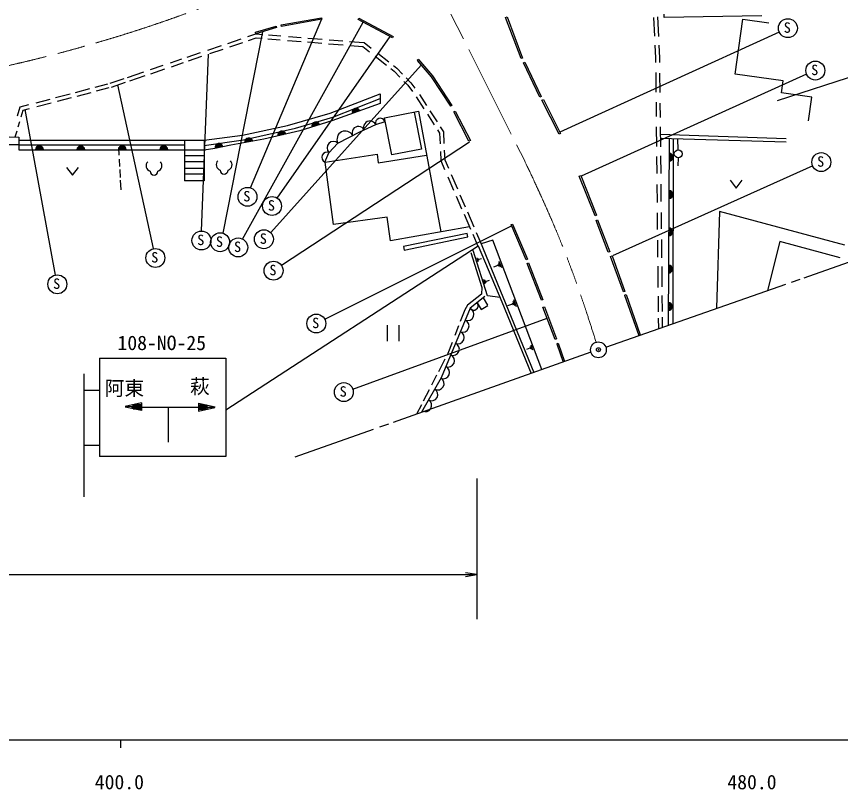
# Model space of a CAD drawing. Units: millimetres, scale not verified. Extents: x 40000 to 680000, y 20000 to 380000.
# Drawn here: x 454804 to 559223, y 198715 to 296670 of the extents above; entities that cross this region are included whole.
import ezdxf
from ezdxf.enums import TextEntityAlignment as Align

# ---------------------------------------------------------------- set-up
doc = ezdxf.new("R2010")
doc.units = ezdxf.units.MM
doc.header["$LTSCALE"] = 1000
doc.header["$PDMODE"] = 32
doc.header["$PDSIZE"] = 500
doc.linetypes.add('CHAIN', pattern=[18.5, 12, -1.5, 3.5, -1.5])
for name, color, linetype, lineweight in [('M-BGD', 7, 'Continuous', 25), ('M-BMK', 2, 'CHAIN', 13), ('M-BMK-SRVR', 3, 'Continuous', 25), ('M-STR-STR3', 7, 'Continuous', 25), ('M-STR-STRC', 7, 'Continuous', 25), ('M-TTL-BAND', 7, 'Continuous', 25)]:
    doc.layers.add(name, color=color, linetype=linetype, lineweight=lineweight)
doc.layers.add('M-OTRS', color=6, linetype='Continuous')
doc.styles.add('ＭＳ ゴシック', font='')
doc.styles.get('ＭＳ ゴシック').set_extended_font_data('MS Gothic')

# ---------------------------------------------------------------- blocks, each defined once
blk = doc.blocks.new('open_arrow')
at = {"color": 0, "linetype": 'Continuous', "lineweight": -2}
blk.add_lwpolyline([(7.5, 1.25), (0, 0), (7.5, -1.25)], dxfattribs=at)

msp = doc.modelspace()

# ---------------------------------------------------------------- linework, layer by layer
at = {"layer": 'M-BGD'}
for p, q in [((516787, 296534), (516975, 296605)), ((516975, 296605), (518928, 291402)), ((536042, 296606), (536157, 294148)), ((536857, 296525), (536895, 296980)), ((549247, 296734), (536857, 296525)), ((488350, 295609), (493468, 296515)), ((488385, 295412), (488350, 295609)), ((493502, 296319), (488385, 295412)), ((493468, 296515), (493502, 296319)), ((498084, 296275), (498177, 296452)), ((502449, 293977), (498084, 296275)), ((498177, 296452), (502542, 294154)), ((518741, 291331), (516787, 296534)), ((535545, 296523), (535656, 294157)), ((545854, 289379), (546825, 296329)), ((546825, 296329), (550151, 295864)), ((484100, 294124), (485116, 294470)), ((485095, 294678), (487699, 295456)), ((485152, 294486), (485095, 294678)), ((485116, 294470), (486002, 294398)), ((487756, 295265), (485152, 294486)), ((487699, 295456), (487756, 295265)), ((481581, 293267), (483256, 293837)), ((484202, 293631), (485179, 293963)), ((485179, 293963), (485930, 293902)), ((486638, 293845), (488232, 293717)), ((486726, 294340), (488294, 294213)), ((489133, 293644), (490894, 293502)), ((489261, 294135), (490869, 294005)), ((491690, 293438), (493485, 293293)), ((491707, 293938), (493546, 293790)), ((494420, 293719), (496165, 293578)), ((497012, 293510), (498872, 293360)), ((502542, 294154), (502449, 293977)), ((479036, 292402), (480793, 292999)), ((479297, 291963), (480990, 292538)), ((481825, 292822), (483479, 293385)), ((494326, 293225), (496194, 293074)), ((497050, 293005), (498681, 292874)), ((498681, 292874), (499530, 292206)), ((498872, 293360), (499763, 292659)), ((535707, 293056), (535783, 291424)), ((536209, 293020), (536283, 291438)), ((476435, 291518), (478127, 292093)), ((476606, 291048), (478302, 291625)), ((500252, 291638), (501702, 290498)), ((500594, 292006), (501981, 290914)), ((518928, 291402), (518741, 291331)), ((535783, 291424), (535789, 290823)), ((536283, 291438), (536289, 290850)), ((471771, 289932), (473386, 290481)), ((474312, 290796), (475763, 291289)), ((474431, 290308), (475959, 290828)), ((502559, 290460), (502987, 290123)), ((505750, 291222), (505597, 291093)), ((505597, 291093), (507341, 289032)), ((505750, 291222), (507501, 289152)), ((519036, 290780), (519216, 290867)), ((521113, 286462), (519036, 290780)), ((519216, 290867), (521293, 286548)), ((468869, 288945), (470957, 289655)), ((471826, 289422), (473621, 290033)), ((502226, 290086), (502651, 289752)), ((502651, 289752), (503389, 288985)), ((502987, 290123), (503721, 289360)), ((535802, 289584), (535829, 287079)), ((536303, 289500), (536329, 287024)), ((551962, 288525), (545854, 289379)), ((466691, 288204), (468429, 288795)), ((466834, 287725), (468621, 288333)), ((469185, 288524), (471102, 289176)), ((503903, 288450), (504384, 287950)), ((504179, 288885), (504767, 288274)), ((504767, 288274), (505289, 287567)), ((507341, 289032), (509782, 285300)), ((507501, 289152), (509950, 285410)), ((551749, 286998), (551962, 288525)), ((462283, 287053), (464096, 287527)), ((464792, 287708), (466364, 288119)), ((464936, 287229), (466567, 287655)), ((504384, 287950), (504965, 287164)), ((457278, 285746), (459063, 286212)), ((459769, 286397), (461598, 286875)), ((459997, 285940), (461767, 286402)), ((462489, 286590), (464261, 287053)), ((494569, 284427), (500906, 286877)), ((494899, 283929), (500906, 286288)), ((500906, 286877), (500906, 285633)), ((505465, 286487), (506430, 284985)), ((505877, 286771), (506765, 285389)), ((521293, 286548), (521113, 286462)), ((521390, 286069), (521568, 286160)), ((521568, 286160), (523747, 281853)), ((555585, 286461), (551749, 286998)), ((555163, 283439), (555585, 286461)), ((454925, 284081), (455270, 285222)), ((455270, 285222), (456386, 285514)), ((457375, 285255), (459218, 285736)), ((500906, 285633), (494764, 283456)), ((509950, 285410), (509782, 285300)), ((523568, 281763), (521390, 286069)), ((535842, 285814), (535861, 284000)), ((536343, 285703), (536362, 283887)), ((455409, 283953), (455667, 284809)), ((455667, 284809), (456468, 285018)), ((489166, 282872), (494569, 284427)), ((501443, 283825), (505759, 284658)), ((505205, 284551), (506113, 279848)), ((505759, 284658), (508571, 269380)), ((506876, 284290), (507749, 282930)), ((507195, 284718), (508105, 283302)), ((510229, 284602), (510408, 284693)), ((512140, 280860), (510229, 284602)), ((510408, 284693), (512319, 280951)), ((455031, 282704), (455236, 283381)), ((490161, 282529), (494899, 283929)), ((494764, 283456), (490721, 282173)), ((500321, 282969), (501529, 283377)), ((502350, 279122), (501443, 283825)), ((454636, 281400), (454877, 282197)), ((483451, 281628), (489166, 282872)), ((483565, 281030), (490161, 282529)), ((490721, 282173), (486133, 281123)), ((495524, 280621), (498316, 282053)), ((498316, 282053), (500321, 282969)), ((508143, 282317), (508412, 281898)), ((508492, 282699), (508906, 282055)), ((508906, 282055), (508973, 280586)), ((535875, 282677), (535901, 280174)), ((536374, 282705), (536401, 280145)), ((453883, 281416), (455103, 281390)), ((455103, 281390), (455082, 280391)), ((455095, 281001), (476032, 281001)), ((476096, 281001), (476096, 275833)), ((476096, 281001), (478577, 281001)), ((478577, 281001), (483451, 281628)), ((478577, 280339), (483565, 281030)), ((478577, 280973), (478577, 275832)), ((486133, 281123), (481974, 280346)), ((508412, 281898), (508474, 280546)), ((512319, 280951), (512140, 280860)), ((523747, 281853), (523568, 281763)), ((536384, 281743), (552350, 281227)), ((536390, 281236), (552340, 280794)), ((537516, 281205), (537396, 257553)), ((538016, 281191), (537972, 257754)), ((538646, 279764), (538603, 281175)), ((455082, 280391), (453861, 280416)), ((455082, 280391), (455082, 279768)), ((455082, 280391), (476015, 280391)), ((467735, 280050), (467786, 279077)), ((479952, 279957), (478577, 279739)), ((481974, 280346), (479952, 279957)), ((494378, 279403), (495524, 280621)), ((506113, 279848), (502350, 279122)), ((455082, 279768), (476096, 279768)), ((478577, 279739), (476096, 279740)), ((478577, 279027), (476096, 279027)), ((493878, 278203), (494378, 279403)), ((493907, 278208), (500513, 279218)), ((500513, 279218), (500629, 278130)), ((500629, 278130), (506769, 279101)), ((508519, 279573), (508572, 278403)), ((509011, 279745), (509067, 278518)), ((535914, 278935), (535936, 276787)), ((536413, 279017), (536436, 276787)), ((467813, 278583), (467862, 277651)), ((478524, 278235), (476096, 278235)), ((494995, 270320), (493907, 278208)), ((508572, 278403), (509054, 277292)), ((509067, 278518), (509536, 277438)), ((538640, 278765), (538598, 277766)), ((461162, 277550), (461912, 276550)), ((461912, 276550), (462662, 277550)), ((467881, 277281), (467935, 276258)), ((478577, 277416), (476096, 277417)), ((467953, 275918), (468017, 274710)), ((478551, 276677), (476096, 276677)), ((478577, 275832), (476096, 275833)), ((509453, 276372), (510195, 274663)), ((509883, 276638), (510671, 274821)), ((526124, 276448), (526310, 276522)), ((528124, 271424), (526124, 276448)), ((526310, 276522), (528309, 271498)), ((545240, 275909), (545990, 274909)), ((545990, 274909), (546740, 275909)), ((535951, 275384), (535975, 273100)), ((536450, 275441), (536473, 273239)), ((510525, 273903), (511214, 272313)), ((510989, 274088), (511665, 272530)), ((511522, 271604), (512345, 269708)), ((511937, 271903), (512758, 270012)), ((528309, 271498), (528124, 271424)), ((535988, 271807), (536010, 269690)), ((536488, 271834), (536510, 269771)), ((543874, 271952), (543524, 259694)), ((559787, 267680), (543874, 271952)), ((501756, 271252), (494995, 270320)), ((502184, 268260), (501756, 271252)), ((528251, 270837), (528438, 270908)), ((529789, 266787), (528251, 270837)), ((528438, 270908), (529976, 266858)), ((512210, 270018), (502184, 268260)), ((517468, 270290), (517652, 270368)), ((519373, 265824), (517468, 270290)), ((517652, 270368), (519557, 265902)), ((511916, 269166), (503834, 267503)), ((503922, 267078), (512004, 268740)), ((512004, 268740), (511916, 269166)), ((512614, 269087), (513274, 267568)), ((513070, 269294), (513569, 268144)), ((536524, 268396), (536548, 266083)), ((503834, 267503), (503922, 267078)), ((513317, 267596), (516326, 260495)), ((513569, 268144), (520365, 251569)), ((515150, 268320), (513692, 267842)), ((521363, 251923), (515150, 268320)), ((536025, 268313), (536047, 266167)), ((551552, 268175), (549954, 261942)), ((559168, 266070), (551552, 268175)), ((512367, 266778), (513792, 262317)), ((514479, 261261), (512657, 267015)), ((529976, 266858), (529789, 266787)), ((530095, 266252), (530283, 266320)), ((530283, 266320), (531898, 261834)), ((513315, 265591), (513165, 266071)), ((513365, 265701), (513265, 266011)), ((513405, 265801), (513355, 265951)), ((513715, 265981), (513385, 265881)), ((515805, 265291), (515895, 265041)), ((515875, 265481), (516075, 264951)), ((515935, 265671), (516245, 264851)), ((519557, 265902), (519373, 265824)), ((519520, 265383), (519706, 265456)), ((521336, 260709), (519520, 265383)), ((519706, 265456), (521522, 260781)), ((531710, 261767), (530095, 266252)), ((515275, 264951), (515855, 265171)), ((536059, 265039), (536088, 262315)), ((536560, 264984), (536586, 262425)), ((514215, 262731), (514035, 263321)), ((514275, 262861), (514155, 263251)), ((514335, 262991), (514275, 263171)), ((514715, 263211), (514305, 263081)), ((513792, 262317), (513739, 261498)), ((513739, 261498), (511944, 260073)), ((514162, 261181), (512287, 259703)), ((516083, 261069), (514479, 261261)), ((531898, 261834), (531710, 261767)), ((531863, 261358), (532052, 261424)), ((531863, 261358), (533654, 256244)), ((532052, 261424), (533843, 256311)), ((536099, 261241), (536120, 259260)), ((536598, 261295), (536619, 259287)), ((511944, 260073), (511601, 259492)), ((513169, 260398), (513703, 259532)), ((513703, 259532), (514525, 260040)), ((513932, 261000), (514505, 260073)), ((516326, 260495), (520030, 251450)), ((517055, 260031), (517685, 260271)), ((517625, 260401), (517735, 260131)), ((517705, 260611), (517925, 260031)), ((517775, 260811), (518115, 259921)), ((521522, 260781), (521336, 260709)), ((512287, 259703), (508618, 250886)), ((511601, 259492), (511031, 258013)), ((521514, 259817), (521701, 259888)), ((523062, 255738), (521514, 259817)), ((521701, 259888), (523249, 255809)), ((536128, 258461), (536142, 257114)), ((536627, 258571), (536640, 257288)), ((501766, 257543), (501766, 255543)), ((503266, 257543), (503266, 255543)), ((510820, 257467), (510343, 256229)), ((510014, 255377), (509463, 253948)), ((519915, 254911), (520065, 254501)), ((519965, 255051), (520205, 254421)), ((523249, 255809), (523062, 255738)), ((523269, 255207), (523458, 255273)), ((523269, 255207), (524074, 252887)), ((523458, 255273), (524263, 252953)), ((509463, 253948), (509373, 253774)), ((519455, 254501), (519895, 254671)), ((519855, 254761), (519925, 254571)), ((509102, 253250), (508272, 251645)), ((508618, 250886), (506126, 246512)), ((508046, 251206), (507394, 249945)), ((507097, 249371), (506342, 247910)), ((506110, 247460), (505506, 246291))]:
    msp.add_line(p, q, dxfattribs=at)
msp.add_circle((538660, 279264), 500, dxfattribs=at)
for centre, radius, start, end in [((497835, 284544), 500, 19.51587, 199.51587), ((497835, 284544), 500, 19.51587, 199.51587), ((497835, 284544), 450, 19.51587, 199.51587), ((497835, 284544), 400, 19.51587, 199.51587), ((497835, 284544), 350, 19.51587, 199.51587), ((497835, 284544), 300, 19.51587, 199.51587), ((497835, 284544), 250, 19.51587, 199.51587), ((497835, 284544), 200, 19.51587, 199.51587), ((497835, 284544), 150, 19.51587, 199.51587), ((497835, 284544), 100, 19.51587, 199.51587), ((497835, 284544), 50, 19.51587, 199.51587), ((492742, 282814), 500, 17.60463, 197.60463), ((492742, 282814), 500, 17.60463, 197.60463), ((492742, 282814), 450, 17.60463, 197.60463), ((492742, 282814), 400, 17.60463, 197.60463), ((492742, 282814), 350, 17.60463, 197.60463), ((492742, 282814), 300, 17.60463, 197.60463), ((492742, 282814), 250, 17.60463, 197.60463), ((492742, 282814), 200, 17.60463, 197.60463), ((499591, 282623), 807, 25.38704, 205.38704), ((500902, 283165), 614, 18.64676, 198.64676), ((488427, 281648), 500, 12.88819, 192.88819), ((488427, 281648), 500, 12.88819, 192.88819), ((488427, 281648), 450, 12.88819, 192.88819), ((488427, 281648), 400, 12.88819, 192.88819), ((488427, 281648), 350, 12.88819, 192.88819), ((488427, 281648), 300, 12.88819, 192.88819), ((492742, 282814), 150, 17.60463, 197.60463), ((492742, 282814), 100, 17.60463, 197.60463), ((492742, 282814), 50, 17.60463, 197.60463), ((496467, 281104), 1054, 27.14968, 207.14968), ((498133, 281931), 807, 25.38704, 205.38704), ((484244, 280777), 500, 10.37754, 190.37754), ((484244, 280777), 500, 10.37754, 190.37754), ((484244, 280777), 450, 10.37754, 190.37754), ((484244, 280777), 400, 10.37754, 190.37754), ((484244, 280777), 350, 10.37754, 190.37754), ((484244, 280777), 300, 10.37754, 190.37754), ((484244, 280777), 250, 10.37754, 190.37754), ((484244, 280777), 200, 10.37754, 190.37754), ((484244, 280777), 150, 10.37754, 190.37754), ((488427, 281648), 250, 12.88819, 192.88819), ((488427, 281648), 200, 12.88819, 192.88819), ((488427, 281648), 150, 12.88819, 192.88819), ((488427, 281648), 100, 12.88819, 192.88819), ((488427, 281648), 50, 12.88819, 192.88819), ((457709, 279768), 500, 0, 180), ((457709, 279768), 500, 0, 180), ((457709, 279768), 450, 0, 180), ((457709, 279768), 400, 0, 180), ((457709, 279768), 350, 0, 180), ((457709, 279768), 300, 0, 180), ((457709, 279768), 250, 0, 180), ((457709, 279768), 200, 0, 180), ((457709, 279768), 150, 0, 180), ((457709, 279768), 100, 0, 180), ((462962, 279768), 500, 0, 180), ((462962, 279768), 500, 0, 180), ((462962, 279768), 450, 0, 180), ((462962, 279768), 400, 0, 180), ((462962, 279768), 350, 0, 180), ((462962, 279768), 300, 0, 180), ((462962, 279768), 250, 0, 180), ((462962, 279768), 200, 0, 180), ((462962, 279768), 150, 0, 180), ((462962, 279768), 100, 0, 180), ((468216, 279768), 500, 0, 180), ((468216, 279768), 500, 0, 180), ((468216, 279768), 450, 0, 180), ((468216, 279768), 400, 0, 180), ((468216, 279768), 350, 0, 180), ((468216, 279768), 300, 0, 180), ((468216, 279768), 250, 0, 180), ((468216, 279768), 200, 0, 180), ((468216, 279768), 150, 0, 180), ((468216, 279768), 100, 0, 180), ((473469, 279768), 500, 0, 180), ((473469, 279768), 500, 0, 180), ((473469, 279768), 450, 0, 180), ((473469, 279768), 400, 0, 180), ((473469, 279768), 350, 0, 180), ((473469, 279768), 300, 0, 180), ((473469, 279768), 250, 0, 180), ((473469, 279768), 200, 0, 180), ((473469, 279768), 150, 0, 180), ((473469, 279768), 100, 0, 180), ((480466, 280085), 500, 10.37754, 190.37754), ((480466, 280085), 500, 10.37754, 190.37754), ((480466, 280085), 450, 10.37754, 190.37754), ((480466, 280085), 400, 10.37754, 190.37754), ((480466, 280085), 350, 10.37754, 190.37754), ((480466, 280085), 300, 10.37754, 190.37754), ((480466, 280085), 250, 10.37754, 190.37754), ((480466, 280085), 200, 10.37754, 190.37754), ((480466, 280085), 150, 10.37754, 190.37754), ((480466, 280085), 100, 10.37754, 190.37754), ((480466, 280085), 50, 10.37754, 190.37754), ((484244, 280777), 100, 10.37754, 190.37754), ((484244, 280777), 50, 10.37754, 190.37754), ((494971, 280032), 813, 46.66237, 226.66237), ((457709, 279768), 50, 0, 180), ((462962, 279768), 50, 0, 180), ((468216, 279768), 50, 0, 180), ((473469, 279768), 50, 0, 180), ((494150, 278833), 663, 66.61687, 246.61687), ((537504, 278840), 500, 269.71107, 89.71107), ((537504, 278840), 500, 269.71107, 89.71107), ((537504, 278840), 450, 269.71107, 89.71107), ((537504, 278840), 400, 269.71107, 89.71107), ((537504, 278840), 350, 269.71107, 89.71107), ((537504, 278840), 300, 269.71107, 89.71107), ((537504, 278840), 250, 269.71107, 89.71107), ((537504, 278840), 200, 269.71107, 89.71107), ((537504, 278840), 150, 269.71107, 89.71107), ((537504, 278840), 100, 269.71107, 89.71107), ((537504, 278840), 50, 269.71107, 89.71107), ((471955, 277757), 727, 135.79576, 252.2769), ((472512, 277757), 727, 287.7231, 44.20424), ((480836, 277890), 727, 135.79576, 252.2769), ((481393, 277890), 727, 287.7231, 44.20424), ((472233, 277064), 500, 180.00008, 359.99992), ((481115, 277198), 500, 180.00008, 359.99992), ((537480, 274109), 500, 269.71107, 89.71107), ((537480, 274109), 500, 269.71107, 89.71107), ((537480, 274109), 450, 269.71107, 89.71107), ((537480, 274109), 400, 269.71107, 89.71107), ((537480, 274109), 350, 269.71107, 89.71107), ((537480, 274109), 300, 269.71107, 89.71107), ((537480, 274109), 250, 269.71107, 89.71107), ((537480, 274109), 200, 269.71107, 89.71107), ((537480, 274109), 150, 269.71107, 89.71107), ((537480, 274109), 100, 269.71107, 89.71107), ((537480, 274109), 50, 269.71107, 89.71107), ((537456, 269379), 500, 269.71107, 89.71107), ((537456, 269379), 500, 269.71107, 89.71107), ((537456, 269379), 450, 269.71107, 89.71107), ((537456, 269379), 400, 269.71107, 89.71107), ((537456, 269379), 350, 269.71107, 89.71107), ((537456, 269379), 300, 269.71107, 89.71107), ((537456, 269379), 250, 269.71107, 89.71107), ((537456, 269379), 200, 269.71107, 89.71107), ((537456, 269379), 150, 269.71107, 89.71107), ((537456, 269379), 100, 269.71107, 89.71107), ((537456, 269379), 50, 269.71107, 89.71107), ((537432, 264648), 500, 269.71107, 89.71107), ((537432, 264648), 500, 269.71107, 89.71107), ((537432, 264648), 450, 269.71107, 89.71107), ((537432, 264648), 400, 269.71107, 89.71107), ((537432, 264648), 350, 269.71107, 89.71107), ((537432, 264648), 300, 269.71107, 89.71107), ((537432, 264648), 250, 269.71107, 89.71107), ((537432, 264648), 200, 269.71107, 89.71107), ((537432, 264648), 150, 269.71107, 89.71107), ((537432, 264648), 100, 269.71107, 89.71107), ((537432, 264648), 50, 269.71107, 89.71107), ((512736, 260019), 569, 216.51075, 36.51075), ((537408, 259918), 500, 269.71107, 89.71107), ((537408, 259918), 500, 269.71107, 89.71107), ((537408, 259918), 450, 269.71107, 89.71107), ((537408, 259918), 400, 269.71107, 89.71107), ((537408, 259918), 350, 269.71107, 89.71107), ((537408, 259918), 300, 269.71107, 89.71107), ((537408, 259918), 250, 269.71107, 89.71107), ((537408, 259918), 200, 269.71107, 89.71107), ((537408, 259918), 150, 269.71107, 89.71107), ((537408, 259918), 100, 269.71107, 89.71107), ((511970, 258943), 800, 247.35391, 67.35391), ((537408, 259918), 50, 269.71107, 89.71107), ((511355, 257467), 800, 247.35391, 67.35391), ((510739, 255991), 800, 247.35391, 67.35391), ((510123, 254516), 800, 247.35391, 67.35391), ((509508, 253040), 800, 247.35391, 67.35391), ((508892, 251564), 800, 247.35391, 67.35391), ((508192, 250138), 792, 240.33385, 60.33385), ((507408, 248761), 792, 240.33385, 60.33385), ((506623, 247384), 792, 240.33385, 60.33385)]:
    msp.add_arc(centre, radius, start, end, dxfattribs=at)
at = {"layer": 'M-BMK'}
msp.add_line((503786, 309008), (519157, 278481), dxfattribs=at)
for points, knots in [([(410056, 285932), (413219, 285924), (416382, 285916), (419542, 286025), (422832, 286138), (426119, 286376), (429399, 286676), (433130, 287016), (436853, 287434), (440558, 287978), (446627, 288868), (452650, 290093), (458599, 291604), (464723, 293160), (470770, 295018), (476696, 297198), (477685, 297562), (478671, 297934), (479653, 298316), (480637, 298697), (481617, 299087), (482591, 299492), (483528, 299881), (484459, 300285), (485391, 300688)], [0, 0, 0, 0, 1, 1, 1, 2, 2, 2, 3, 3, 3, 4, 4, 4, 5, 5, 5, 6, 6, 6, 7, 7, 7, 8, 8, 8, 8]), ([(519157, 278481), (520490, 275637), (521822, 272793), (523042, 269900), (524522, 266391), (525836, 262811), (527031, 259194), (527449, 257929), (527853, 256660), (528257, 255390)], [0, 0, 0, 0, 1, 1, 1, 2, 2, 2, 3, 3, 3, 3])]:
    msp.add_open_spline(points, degree=3, knots=knots, dxfattribs=at)
at = {"layer": 'M-BMK-SRVR'}
for p, q in [((554605, 263567), (562584, 266356)), ((553018, 263013), (554130, 263401)), ((529479, 254785), (552293, 262759)), ((527588, 254134), (502524, 245232)), ((500020, 244343), (490076, 240811)), ((501956, 245030), (500813, 244625))]:
    msp.add_line(p, q, dxfattribs=at)
msp.add_circle((528543, 254433), 1000, dxfattribs=at)
at = {"layer": 'M-OTRS'}
msp.add_point((528547, 254445), dxfattribs=at)
at = {"layer": 'M-STR-STR3'}
for p, q in [((551238, 286039), (564389, 290292)), ((513131, 238125), (513131, 220296)), ((368296, 225941), (513131, 225941))]:
    msp.add_line(p, q, dxfattribs=at)
at = {"layer": 'M-STR-STRC'}
for p, q in [((483433, 268471), (498739, 295930)), ((484461, 274949), (493495, 296361)), ((481014, 269193), (486000, 294739)), ((551462, 294672), (523658, 282030)), ((487838, 273633), (502156, 294132)), ((478253, 269507), (479155, 291914)), ((487018, 269291), (506098, 290501)), ((554909, 289376), (526342, 276441)), ((472151, 267269), (467667, 288008)), ((459750, 263908), (455886, 284866)), ((488367, 265138), (512188, 280768)), ((555698, 277734), (530336, 266339)), ((493871, 258299), (517540, 270121)), ((481324, 246835), (513317, 267596)), ((497423, 249444), (522044, 258421)), ((465324, 253368), (465324, 240895)), ((465324, 253368), (481324, 253368)), ((481324, 253368), (481324, 240895)), ((463324, 251368), (463324, 235802)), ((463325, 249305), (465324, 249305)), ((470656, 247711), (468571, 247236)), ((469585, 247497), (470628, 247497)), ((470656, 247711), (470628, 246734)), ((477856, 247664), (477856, 246664)), ((477885, 247687), (479970, 247213)), ((470628, 246734), (468563, 247178)), ((470644, 247227), (468599, 247229)), ((469398, 247104), (470628, 247104)), ((469493, 247369), (470628, 247369)), ((469595, 246956), (470628, 246956)), ((470448, 247164), (479917, 247164)), ((474082, 242714), (474082, 247164)), ((478899, 247426), (477856, 247426)), ((478991, 247298), (477856, 247298)), ((477856, 246664), (479921, 247108)), ((479086, 247033), (477856, 247033)), ((478889, 246886), (477856, 246886)), ((463328, 242368), (465324, 242368)), ((481324, 240895), (465324, 240895))]:
    msp.add_line(p, q, dxfattribs=at)
for centre in [(552559, 295188), (556032, 289821), (556786, 278215), (484077, 273820), (487186, 272652), (478238, 268284), (486161, 268443), (480603, 268059), (482903, 267407), (472404, 266073), (487385, 264462), (459982, 262735), (492797, 257763), (496284, 249075)]:
    msp.add_circle(centre, 1200, dxfattribs=at)
at = {"layer": 'M-TTL-BAND'}
for p, q in [((40000, 205000), (579000, 205000)), ((468000, 205000), (468000, 204000))]:
    msp.add_line(p, q, dxfattribs=at)

# ---------------------------------------------------------------- block references
at = {"layer": 'M-STR-STR3', "xscale": 193, "yscale": 193, "rotation": 180}
msp.add_blockref('open_arrow', (513131, 225941), dxfattribs=at)

# ---------------------------------------------------------------- texts
at = {"layer": 'M-STR-STRC', "style": 'ＭＳ ゴシック'}
for s, height, p in [('S', 1320, (552028, 294210)), ('S', 1320, (555501, 288842)), ('S', 1320, (556256, 277237)), ('S', 1320, (483546, 272842)), ('S', 1320, (486655, 271674)), ('S', 1320, (477707, 267306)), ('S', 1320, (480072, 267081)), ('S', 1320, (485631, 267465)), ('S', 1320, (482372, 266429)), ('S', 1320, (471874, 265095)), ('S', 1320, (486854, 263484)), ('S', 1320, (459451, 261757)), ('S', 1320, (492266, 256785)), ('108-NO-25', 1833, (467602, 253847)), ('阿東', 1833, (465980, 248106)), ('萩', 1833, (476787, 248333)), ('S', 1320, (495753, 248097))]:
    msp.add_text(s, height=height, dxfattribs=at).set_placement(p, align=Align.BOTTOM_LEFT)
at = {"layer": 'M-TTL-BAND', "style": 'ＭＳ ゴシック'}
for s, p in [('400.0', (467844, 198195)), ('480.0', (548000, 198195))]:
    msp.add_text(s, height=1833, dxfattribs=at).set_placement(p, align=Align.BOTTOM_CENTER)

doc.saveas('drawing.dxf')
